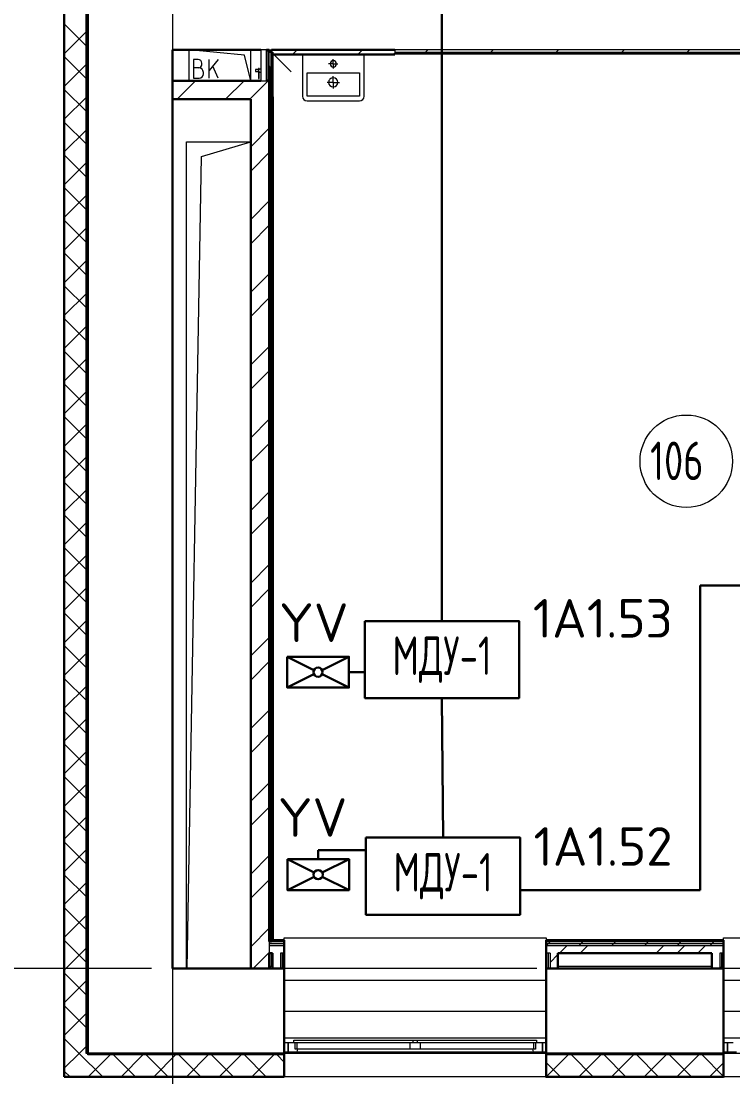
# Model space of a CAD drawing. Header units: millimetres. Extents: x -1073752 to 1436911, y -1379358 to 94781.
# Drawn here: x -1058849 to -1054232, y -918321 to -911478 of the extents above; entities that cross this region are included whole.
import ezdxf
from ezdxf.enums import TextEntityAlignment as Align

# ---------------------------------------------------------------- set-up
doc = ezdxf.new("R2010")
doc.units = ezdxf.units.MM
doc.set_wipeout_variables(frame=1)
doc.linetypes.add('ADSK_Линия сетки', pattern=[25, 20, -2.5, 0, -2.5])
for name, color, linetype, lineweight in [('_ Окна', 7, 'Continuous', 9), ('RC-Дымоудаление', 1, 'Continuous', 30), ('лс', 5, 'Continuous', 30), ('Марки помещений', 7, 'Continuous', 20), ('Оборудование', 7, 'Continuous', 18), ('Ограждение', 252, 'Continuous', 9), ('Окна', 7, 'Continuous', 9), ('Оси', 252, 'Continuous', 9), ('Перекрытие', 252, 'Continuous', 18), ('Стены внутренние', 7, 'Continuous', 18), ('Стены наружные', 7, 'Continuous', 18), ('Стены штриховка', 7, 'Continuous', 9), ('Узлы', 7, 'Continuous', 18)]:
    doc.layers.add(name, color=color, linetype=linetype, lineweight=lineweight)
doc.layers.add('RC-Позиционные_обозначения', color=7, linetype='Continuous')
doc.layers.add('RC-Таблицы', color=7, linetype='Continuous')
doc.styles.add('GOST Common_3', font='', dxfattribs={"height": 3.5})
doc.styles.add('ISOCPEUR', font='isocpeur.ttf', dxfattribs={"height": 250})
doc.styles.add('RubezhCAD', font='isocpeur.ttf')
doc.styles.get("Standard").update_dxf_attribs({"font": 'arial.ttf'})
doc.styles.get('GOST Common_3').set_extended_font_data('GOST 2.304 type A')

# ---------------------------------------------------------------- blocks, each defined once
blk = doc.blocks.new('1 этаж')
at = {"layer": 'Стены наружные', "lineweight": 9, "true_color": 0x636466}
h = blk.add_hatch(dxfattribs=at)
h.set_pattern_fill('FP_41', color=251, style=0, pattern_type=2)
h.set_pattern_definition([(180, (-32119.82, 96), (-1e-14, -100), [])])
h.paths.add_polyline_path([(-66005.8, -20703.7), (-64730.8, -20703.7), (-64730.8, -20693.7), (-66005.8, -20693.7)])
h.paths.add_polyline_path([(2117.4, -20703.7), (2694.2, -20703.7), (2694.2, -20693.7), (1409.2, -20693.7), (1409.2, -20703.7)])
h.paths.add_polyline_path([(-63030.8, -20703.7), (-61880.8, -20703.7), (-61880.8, -20693.7), (-63030.8, -20693.7)])
h.paths.add_polyline_path([(-752.8, -20703.7), (-290.8, -20703.7), (-290.8, -20693.7), (-1390.8, -20693.7), (-1390.8, -20703.7)])
h.paths.add_polyline_path([(-60180.8, -20703.7), (-59050.8, -20703.7), (-59050.8, -20693.7), (-60180.8, -20693.7)])
h.paths.add_polyline_path([(-3623, -20703.7), (-3090.8, -20703.7), (-3090.8, -20693.7), (-4165.8, -20693.7), (-4165.8, -20703.7)])
h.paths.add_polyline_path([(-57350.8, -20703.7), (-56240.8, -20703.7), (-56240.8, -20693.7), (-57350.8, -20693.7)])
h.paths.add_polyline_path([(-5865.8, -20703.7), (-5865.8, -20693.7), (-6960.8, -20693.7), (-6960.8, -20703.7), (-6493.2, -20703.7)])
h.paths.add_polyline_path([(-54540.8, -20703.7), (-53450.8, -20703.7), (-53450.8, -20693.7), (-54540.8, -20693.7)])
h.paths.add_polyline_path([(-8660.8, -20703.7), (-8660.8, -20693.7), (-9765.8, -20693.7), (-9765.8, -20703.7), (-9363.4, -20703.7)])
h.paths.add_polyline_path([(-51750.8, -20703.7), (-50620.8, -20703.7), (-50620.8, -20693.7), (-51750.8, -20693.7)])
h.paths.add_polyline_path([(-11516, -20703.7), (-11465.8, -20703.7), (-11465.8, -20693.7), (-12545.8, -20693.7), (-12545.8, -20703.7), (-12233.6, -20703.7)])
h.paths.add_polyline_path([(-48920.8, -20703.7), (-47800.8, -20703.7), (-47800.8, -20693.7), (-48920.8, -20693.7)])
h.paths.add_polyline_path([(-14245.8, -20703.7), (-14245.8, -20693.7), (-15320.8, -20693.7), (-15320.8, -20703.7), (-14386.2, -20703.7)])
h.paths.add_polyline_path([(-46100.8, -20703.7), (-45030.8, -20703.7), (-45030.8, -20693.7), (-46100.8, -20693.7)])
h.paths.add_polyline_path([(-17256.4, -20703.7), (-17020.8, -20703.7), (-17020.8, -20693.7), (-18120.8, -20693.7), (-18120.8, -20703.7), (-17974, -20703.7)])
h.paths.add_polyline_path([(-43330.8, -20703.7), (-42230.8, -20703.7), (-42230.8, -20693.7), (-43330.8, -20693.7)])
h.paths.add_polyline_path([(-19820.8, -20703.7), (-19820.8, -20693.7), (-20920.8, -20693.7), (-20920.8, -20703.7), (-20126.6, -20703.7)])
h.paths.add_polyline_path([(-40530.8, -20703.7), (-39400.8, -20703.7), (-39400.8, -20693.7), (-40530.8, -20693.7)])
h.paths.add_polyline_path([(-22620.8, -20703.7), (-22620.8, -20693.7), (-23700.8, -20693.7), (-23700.8, -20703.7), (-22996.8, -20703.7)])
h.paths.add_polyline_path([(-25867, -20703.7), (-25400.8, -20703.7), (-25400.8, -20693.7), (-26500.8, -20693.7), (-26500.8, -20703.7), (-26498.8, -20703.7)])
h.paths.add_polyline_path([(-37700.8, -20703.7), (-36590.8, -20703.7), (-36590.8, -20693.7), (-37700.8, -20693.7)])
h.paths.add_polyline_path([(-28202.8, -20703.7), (-28200.8, -20703.7), (-28200.8, -20693.7), (-29240.8, -20693.7), (-29239.8, -20703.7), (-28378.4, -20703.7)])
h.paths.add_polyline_path([(-34890.8, -20703.7), (-33780.8, -20703.7), (-33780.8, -20693.7), (-34890.8, -20693.7)])
h.paths.add_polyline_path([(-30940.8, -20703.7), (-30940.8, -20693.7), (-32080.8, -20693.7), (-32079.8, -20703.7), (-31090.8, -20703.7)])
at = {"color": 251, "lineweight": 18, "true_color": 0x636466}
for p, q in [((-64988.1, -14222.1), (-65347.8, -14188.7)), ((-65347.8, -14388.7), (-65347.8, -14188.7)), ((-64947.8, -14388.7), (-64988.1, -14222.1)), ((-65288.8, -14251), (-65318.8, -14251)), ((-65318.8, -14251), (-65318.8, -14371)), ((-65265.4, -14284.3), (-65265.4, -14274.3)), ((-65158.8, -14251), (-65218.8, -14322.5)), ((-65218.8, -14371), (-65218.8, -14251)), ((-65158.8, -14371), (-65194.7, -14293.9)), ((-65285.4, -14304.3), (-65318.8, -14304.3)), ((-65318.8, -14371), (-65282.1, -14371)), ((-65255.4, -14344.3), (-65255.4, -14334.3)), ((-65365.8, -20143.7), (-65365.8, -14783.7)), ((-65365.8, -14783.7), (-64947.8, -14783.7)), ((-65267.5, -14878.6), (-64947.8, -14783.7)), ((-65360.9, -20143.7), (-65267.5, -14878.6))]:
    blk.add_line(p, q, dxfattribs=at)
for centre, radius, start, end in [((-65288.8, -14274.3), 23.3, 0, 90), ((-65285.4, -14284.3), 20, 270, 0), ((-65285.4, -14334.3), 30, 0, 90), ((-65282.1, -14344.3), 26.7, 270, 0)]:
    blk.add_arc(centre, radius, start, end, dxfattribs=at)
at = {"layer": '_ Окна', "color": 251, "true_color": 0x636466}
for p, q in [((-64705.8, -20625.7), (-64730.8, -20625.7)), ((-64705.8, -20683.7), (-64705.8, -20625.7)), ((-63030.8, -20625.7), (-63055.8, -20625.7)), ((-63055.8, -20625.7), (-63055.8, -20683.7)), ((-61855.8, -20625.7), (-61880.8, -20625.7)), ((-61855.8, -20683.7), (-61855.8, -20625.7)), ((-64730.8, -20683.7), (-64705.8, -20683.7)), ((-63055.8, -20683.7), (-63030.8, -20683.7)), ((-61880.8, -20683.7), (-61855.8, -20683.7))]:
    blk.add_line(p, q, dxfattribs=at)
at = {"layer": '_ Окна', "color": 251, "lineweight": 18, "true_color": 0x636466}
for p, q in [((-64667.8, -20625.7), (-64705.8, -20625.7)), ((-64705.8, -20625.7), (-64705.8, -20683.7)), ((-64659.8, -20666.7), (-64659.8, -20625.7)), ((-64647.8, -20666.7), (-64659.8, -20666.7)), ((-64646.4, -20683.7), (-64641.8, -20666.7)), ((-63119.8, -20666.7), (-63115.2, -20683.7)), ((-63101.8, -20666.7), (-63113.8, -20666.7)), ((-63101.8, -20625.7), (-63101.8, -20666.7)), ((-63055.8, -20625.7), (-63093.8, -20625.7)), ((-63055.8, -20683.7), (-63055.8, -20625.7)), ((-61817.8, -20625.7), (-61855.8, -20625.7)), ((-61855.8, -20625.7), (-61855.8, -20683.7)), ((-64705.8, -20683.7), (-64646.4, -20683.7)), ((-63115.2, -20683.7), (-63055.8, -20683.7)), ((-61855.8, -20683.7), (-61796.4, -20683.7))]:
    blk.add_line(p, q, dxfattribs=at)
at = {"layer": 'Марки помещений', "color": 251, "true_color": 0x636466}
blk.add_circle((-62122.5, -16855.2), 300, dxfattribs=at)
at = {"layer": 'Оборудование', "color": 251, "true_color": 0x636466}
for p, q in [((-64846.4, -14188.7), (-64882.8, -14188.7)), ((-64882.8, -14188.7), (-64882.8, -14388.7)), ((-64845.5, -14387.8), (-64845.5, -14189.6)), ((-64835.8, -14195.7), (-64845.5, -14195.7)), ((-64835.8, -14216.7), (-64834.4, -14216.7)), ((-64834.3, -14216.7), (-64835.8, -14216.7)), ((-64834.8, -14380.8), (-64834.8, -14196.7)), ((-64827.8, -14207.7), (-64833.3, -14207.7)), ((-64827.8, -14188.7), (-64686.4, -14330.2)), ((-64827.8, -14369.7), (-64827.8, -14207.7)), ((-64825.8, -14292.2), (-64827.8, -14292.2)), ((-64825.8, -14296.2), (-64825.8, -14292.2)), ((-64825.8, -14296.2), (-64825.8, -14356.7)), ((-64900.7, -14316.1), (-64918.1, -14316.1)), ((-64918.1, -14316.1), (-64918.1, -14328.4)), ((-64918.1, -14328.4), (-64900.7, -14328.4)), ((-64898.7, -14314.2), (-64900.7, -14316.1)), ((-64900.7, -14316.1), (-64900.7, -14328.4)), ((-64900.7, -14328.4), (-64898.7, -14330.3)), ((-64882.8, -14312.6), (-64898.7, -14312.6)), ((-64898.7, -14312.6), (-64898.7, -14331.9)), ((-64898.7, -14331.9), (-64882.8, -14331.9)), ((-64893.2, -14309.1), (-64898.2, -14309.1)), ((-64898.2, -14309.1), (-64898.2, -14317.4)), ((-64898.2, -14327.1), (-64898.2, -14372.9)), ((-64893.2, -14317.4), (-64893.2, -14309.1)), ((-64893.2, -14372.9), (-64893.2, -14327.1)), ((-64834.4, -14360.7), (-64835.8, -14360.7)), ((-64834.4, -14360.7), (-64835.8, -14360.7)), ((-64833.3, -14369.7), (-64827.8, -14369.7)), ((-64827.8, -14360.7), (-64825.8, -14360.7)), ((-64825.8, -14360.7), (-64825.8, -14356.7)), ((-64898.2, -14372.9), (-64893.2, -14372.9)), ((-64882.8, -14388.7), (-64846.4, -14388.7)), ((-64845.5, -14381.7), (-64835.8, -14381.7))]:
    blk.add_line(p, q, dxfattribs=at)
for points, knots in [([(-64845.5, -14189.6), (-64845.5, -14189.6), (-64845.5, -14189.4), (-64845.6, -14189.3), (-64845.7, -14189.1), (-64845.8, -14189), (-64846, -14188.8), (-64846.2, -14188.8), (-64846.3, -14188.7), (-64846.4, -14188.7)], [-1, -1, -1, -1, -0.833333, -0.75, -0.583333, -0.458333, -0.333333, -0.166667, 0, 0, 0, 0]), ([(-64834.8, -14196.7), (-64834.8, -14196.6), (-64834.8, -14196.5), (-64834.9, -14196.3), (-64834.9, -14196.2), (-64835, -14196.1), (-64835.1, -14196), (-64835.3, -14195.8), (-64835.5, -14195.8), (-64835.7, -14195.7), (-64835.8, -14195.7)], [-1, -1, -1, -1, -0.833333, -0.75, -0.666667, -0.583333, -0.458333, -0.333333, -0.166667, 0, 0, 0, 0]), ([(-64833.3, -14207.7), (-64833.4, -14207.7), (-64833.6, -14207.7), (-64833.9, -14207.6), (-64834, -14207.5), (-64834.2, -14207.4), (-64834.4, -14207.3), (-64834.5, -14207.1), (-64834.6, -14207), (-64834.7, -14206.8), (-64834.8, -14206.5), (-64834.8, -14206.3), (-64834.8, -14206.2)], [-1, -1, -1, -1, -0.833333, -0.75, -0.666667, -0.583333, -0.5, -0.416667, -0.333333, -0.25, -0.166667, 0, 0, 0, 0]), ([(-64834.8, -14371.3), (-64834.8, -14371.1), (-64834.8, -14370.9), (-64834.7, -14370.7), (-64834.6, -14370.5), (-64834.5, -14370.3), (-64834.4, -14370.2), (-64834.2, -14370), (-64834, -14369.9), (-64833.9, -14369.8), (-64833.6, -14369.8), (-64833.4, -14369.7), (-64833.3, -14369.7)], [0, 0, 0, 0, 0.166667, 0.25, 0.333333, 0.416667, 0.5, 0.583333, 0.666667, 0.75, 0.833333, 1, 1, 1, 1]), ([(-64846.4, -14388.7), (-64846.3, -14388.7), (-64846.2, -14388.7), (-64846, -14388.6), (-64845.8, -14388.5), (-64845.7, -14388.4), (-64845.6, -14388.2), (-64845.5, -14388), (-64845.5, -14387.9), (-64845.5, -14387.8)], [0, 0, 0, 0, 0.166667, 0.333333, 0.458333, 0.583333, 0.708333, 0.833333, 1, 1, 1, 1]), ([(-64835.8, -14381.7), (-64835.7, -14381.7), (-64835.5, -14381.7), (-64835.3, -14381.6), (-64835.1, -14381.5), (-64835, -14381.4), (-64834.9, -14381.3), (-64834.9, -14381.1), (-64834.8, -14381), (-64834.8, -14380.9), (-64834.8, -14380.8)], [0, 0, 0, 0, 0.166667, 0.333333, 0.458333, 0.583333, 0.666667, 0.75, 0.833333, 1, 1, 1, 1])]:
    blk.add_open_spline(points, degree=3, knots=knots, dxfattribs=at)
at = {"layer": 'Ограждение', "color": 251, "true_color": 0x636466}
for p, q in [((-64012.8, -14213.7), (-58590.8, -14213.7)), ((-64807.8, -14493.7), (-64802.8, -14493.7)), ((-64802.8, -14493.7), (-64802.8, -19958.7)), ((-64730.8, -19958.7), (-64730.8, -19943.7)), ((-64730.8, -19943.7), (-63030.8, -19943.7)), ((-63030.8, -19943.7), (-63030.8, -19958.7)), ((-61880.8, -19958.7), (-61880.8, -19943.7)), ((-61880.8, -19943.7), (-60180.8, -19943.7)), ((-64812.8, -20128.7), (-64812.8, -20043.7)), ((-64730.8, -20218.7), (-63030.8, -20218.7)), ((-61880.8, -20218.7), (-60180.8, -20218.7)), ((-64730.8, -20418.7), (-63030.8, -20418.7)), ((-61880.8, -20418.7), (-60180.8, -20418.7)), ((-64730.8, -20593.7), (-63030.8, -20593.7)), ((-61880.8, -20593.7), (-60180.8, -20593.7))]:
    blk.add_line(p, q, dxfattribs=at)
at = {"layer": 'Окна', "color": 251, "true_color": 0x636466}
for p, q in [((-64667.8, -20608.7), (-63895.8, -20608.7)), ((-64667.8, -20625.7), (-64667.8, -20608.7)), ((-63895.8, -20625.7), (-64667.8, -20625.7)), ((-64647.8, -20666.7), (-64647.8, -20625.7)), ((-63915.8, -20666.7), (-64647.8, -20666.7)), ((-63915.8, -20625.7), (-63915.8, -20666.7)), ((-63845.8, -20666.7), (-63915.8, -20666.7)), ((-63895.8, -20608.7), (-63865.8, -20608.7)), ((-63895.8, -20608.7), (-63895.8, -20625.7)), ((-63865.8, -20625.7), (-63895.8, -20625.7)), ((-63865.8, -20608.7), (-63093.8, -20608.7)), ((-63865.8, -20625.7), (-63865.8, -20608.7)), ((-63093.8, -20625.7), (-63865.8, -20625.7)), ((-63845.8, -20666.7), (-63845.8, -20625.7)), ((-63113.8, -20666.7), (-63845.8, -20666.7)), ((-63113.8, -20625.7), (-63113.8, -20666.7)), ((-63093.8, -20608.7), (-63093.8, -20625.7)), ((-64646.4, -20683.7), (-63115.2, -20683.7))]:
    blk.add_line(p, q, dxfattribs=at)
at = {"layer": 'Оси', "color": 251, "linetype": 'ADSK_Линия сетки', "ltscale": 100, "true_color": 0x636466}
for p, q in [((-65455.8, -2643.7), (-65455.8, -33769.9)), ((4411.5, -20143.7), (-72528.1, -20143.7))]:
    blk.add_line(p, q, dxfattribs=at)
at = {"layer": 'Перекрытие', "color": 251, "ltscale": 100, "true_color": 0x636466}
for p, q in [((-65347.8, -14388.7), (-65347.8, -14188.7)), ((-65365.8, -20143.7), (-65365.8, -14783.7)), ((-65365.8, -14783.7), (-64947.8, -14783.7))]:
    blk.add_line(p, q, dxfattribs=at)
at = {"layer": 'Стены внутренние', "color": 251, "lineweight": 30, "true_color": 0x636466}
for p, q in [((-66157.8, -13433.7), (-66157.8, -20845.7)), ((-66005.8, -13433.7), (-66005.8, -20693.7)), ((-65455.8, -14388.7), (-65455.8, -14188.7)), ((-65455.8, -14188.7), (-64882.8, -14188.7)), ((-64846.2, -14188.7), (-64827.8, -14188.7)), ((-64812.8, -14188.7), (-64012.8, -14188.7)), ((-65455.8, -20143.7), (-65455.8, -14508.7)), ((-64947.8, -20143.7), (-65455.8, -20143.7)), ((-64805.8, -20143.7), (-64827.8, -20143.7)), ((-64730.8, -20693.7), (-64730.8, -20143.7)), ((-63030.8, -20143.7), (-63030.8, -20693.7)), ((-61955.8, -20143.7), (-62955.8, -20143.7)), ((-61880.8, -20693.7), (-61880.8, -20143.7)), ((-66005.8, -20693.7), (-64730.8, -20693.7)), ((-64730.8, -20845.7), (-64730.8, -20703.7)), ((-63030.8, -20693.7), (-61880.8, -20693.7)), ((-63030.8, -20703.7), (-63030.8, -20845.7)), ((-61880.8, -20845.7), (-61880.8, -20703.7)), ((-66157.8, -20845.7), (-64730.8, -20845.7)), ((-63030.8, -20845.7), (-61880.8, -20845.7))]:
    blk.add_line(p, q, dxfattribs=at)
at = {"layer": 'Стены внутренние', "color": 251, "linetype": 'Continuous', "lineweight": 9, "true_color": 0x636466}
for p, q in [((-66015.8, -14162), (-66155.8, -14022)), ((-66155.8, -14211.7), (-66015.8, -14071.7)), ((-66155.9, -14195.3), (-66157.8, -14192.1)), ((-66015.8, -14374.1), (-66155.8, -14234.1)), ((-66155.8, -14423.8), (-66015.8, -14283.8)), ((-66155.8, -14398.8), (-66157.8, -14395.3)), ((-66155.8, -14432.8), (-66155.8, -14432.8)), ((-66015.8, -14586.3), (-66155.8, -14446.3)), ((-66155.8, -14636), (-66015.8, -14496)), ((-66155.8, -14636), (-66155.8, -14636)), ((-66015.8, -14798.4), (-66155.8, -14658.4)), ((-66155.8, -14848.1), (-66015.8, -14708.1)), ((-66155.8, -14859.6), (-66157.8, -14863.1)), ((-66015.8, -15010.5), (-66155.8, -14870.5)), ((-66155.8, -15060.2), (-66015.8, -14920.2)), ((-66155.8, -14940.8), (-66155.8, -14940.8)), ((-66015.8, -15222.7), (-66155.8, -15082.7)), ((-66155.8, -15272.4), (-66015.8, -15132.4)), ((-66015.8, -15434.8), (-66155.8, -15294.8)), ((-66155.8, -15484.5), (-66015.8, -15344.5)), ((-66015.8, -15646.9), (-66155.8, -15506.9)), ((-66155.8, -15550.4), (-66155.8, -15550.4)), ((-66155.8, -15696.6), (-66015.8, -15556.6)), ((-66015.8, -15859.1), (-66155.8, -15719.1)), ((-66155.8, -15753.6), (-66155.8, -15753.6)), ((-66155.8, -15908.8), (-66015.8, -15768.8)), ((-66015.8, -16071.2), (-66155.8, -15931.2)), ((-66155.8, -16120.9), (-66015.8, -15980.9)), ((-66155.8, -16058.4), (-66155.8, -16058.4)), ((-66015.8, -16283.3), (-66155.8, -16143.3)), ((-66155.8, -16333), (-66015.8, -16193)), ((-66155.8, -16282), (-66157.8, -16285.5)), ((-66015.8, -16495.4), (-66155.8, -16355.4)), ((-66155.8, -16545.2), (-66015.8, -16405.2)), ((-66155.8, -16634), (-66157.8, -16630.5)), ((-66015.8, -16707.6), (-66155.8, -16567.6)), ((-66155.8, -16757.3), (-66015.8, -16617.3)), ((-66155.8, -16668), (-66155.8, -16668)), ((-66015.8, -16919.7), (-66155.8, -16779.7)), ((-66155.8, -16969.4), (-66015.8, -16829.4)), ((-66155.8, -16871.2), (-66155.8, -16871.2)), ((-66015.8, -17131.8), (-66155.8, -16991.8)), ((-66155.8, -17181.5), (-66015.8, -17041.5)), ((-66155.8, -17176), (-66155.8, -17176)), ((-66015.8, -17344), (-66155.8, -17204)), ((-66155.8, -17393.7), (-66015.8, -17253.7)), ((-66015.8, -17556.1), (-66155.8, -17416.1)), ((-66155.8, -17605.8), (-66015.8, -17465.8)), ((-66015.8, -17768.2), (-66155.8, -17628.2)), ((-66155.8, -17817.9), (-66015.8, -17677.9)), ((-66155.8, -17785.6), (-66155.8, -17785.6)), ((-66015.8, -17980.4), (-66155.8, -17840.4)), ((-66155.8, -18030.1), (-66015.8, -17890.1)), ((-66155.8, -17988.8), (-66155.8, -17988.8)), ((-66015.8, -18192.5), (-66155.8, -18052.5)), ((-66155.8, -18242.2), (-66015.8, -18102.2)), ((-66015.8, -18404.6), (-66155.8, -18264.6)), ((-66155.8, -18293.6), (-66155.8, -18293.6)), ((-66155.8, -18454.3), (-66015.8, -18314.3)), ((-66015.8, -18616.8), (-66155.8, -18476.8)), ((-66155.8, -18517.2), (-66156.2, -18517.9)), ((-66155.8, -18666.5), (-66015.8, -18526.5)), ((-66015.8, -18828.9), (-66155.8, -18688.9)), ((-66155.8, -18878.6), (-66015.8, -18738.6)), ((-66155.8, -18869.2), (-66157.8, -18865.7)), ((-66015.8, -19041), (-66155.8, -18901)), ((-66155.8, -18903.2), (-66155.8, -18903.2)), ((-66155.8, -19090.7), (-66015.8, -18950.7)), ((-66155.8, -19106.4), (-66155.8, -19106.4)), ((-66015.8, -19253.2), (-66155.8, -19113.2)), ((-66155.8, -19302.9), (-66015.8, -19162.9)), ((-66015.8, -19465.3), (-66155.8, -19325.3)), ((-66155.8, -19515), (-66015.8, -19375)), ((-66155.8, -19411.2), (-66155.8, -19411.2)), ((-66015.8, -19677.4), (-66155.8, -19537.4)), ((-66155.8, -19727.1), (-66015.8, -19587.1)), ((-66015.8, -19889.6), (-66155.8, -19749.6)), ((-66155.8, -19939.3), (-66015.8, -19799.3)), ((-66015.8, -20101.7), (-66155.8, -19961.7)), ((-66155.8, -20151.4), (-66015.8, -20011.4)), ((-66155.8, -20020.8), (-66155.8, -20020.8)), ((-66015.8, -20313.8), (-66155.8, -20173.8)), ((-66155.8, -20363.5), (-66015.8, -20223.5)), ((-66155.8, -20224), (-66155.8, -20224)), ((-66015.8, -20526), (-66155.8, -20386)), ((-66155.8, -20575.7), (-66015.8, -20435.7)), ((-66155.8, -20528.8), (-66155.8, -20528.8)), ((-66060.2, -20693.7), (-66155.8, -20598.1)), ((-66061.7, -20693.7), (-66015.8, -20647.8)), ((-66155.8, -20787.8), (-66061.7, -20693.7)), ((-65910.2, -20843.7), (-66060.2, -20693.7)), ((-65999.6, -20843.7), (-65859.6, -20703.7)), ((-65698, -20843.7), (-65838, -20703.7)), ((-65787.5, -20843.7), (-65647.5, -20703.7)), ((-65485.9, -20843.7), (-65625.9, -20703.7)), ((-65575.3, -20843.7), (-65435.3, -20703.7)), ((-65273.8, -20843.7), (-65413.8, -20703.7)), ((-65363.2, -20843.7), (-65223.2, -20703.7)), ((-65061.6, -20843.7), (-65201.6, -20703.7)), ((-65151.1, -20843.7), (-65011.1, -20703.7)), ((-64849.5, -20843.7), (-64989.5, -20703.7)), ((-64938.9, -20843.7), (-64798.9, -20703.7)), ((-64730.8, -20750.3), (-64777.4, -20703.7)), ((-63028.8, -20842.8), (-62889.8, -20703.7)), ((-62728.2, -20843.7), (-62868.2, -20703.7)), ((-62817.6, -20843.7), (-62677.6, -20703.7)), ((-62516, -20843.7), (-62656, -20703.7)), ((-62605.5, -20843.7), (-62465.5, -20703.7)), ((-62303.9, -20843.7), (-62443.9, -20703.7)), ((-62393.4, -20843.7), (-62253.4, -20703.7)), ((-62091.8, -20843.7), (-62231.8, -20703.7)), ((-62181.2, -20843.7), (-62041.2, -20703.7)), ((-61882.8, -20840.6), (-62019.6, -20703.7)), ((-62940.3, -20843.7), (-63030.8, -20753.2)), ((-61969.1, -20843.7), (-61880.8, -20755.4)), ((-66122.3, -20843.7), (-66155.8, -20810.2)), ((-65953.2, -20845.7), (-65953.9, -20844.4)), ((-64918, -20843.7), (-64919.2, -20845.7)), ((-62433.9, -20845.3), (-62434.8, -20843.7)), ((-62102.4, -20843.7), (-62103.6, -20845.7)), ((-62081.7, -20845.7), (-62082.9, -20843.7)), ((-61882.8, -20833.6), (-61880.8, -20833.6))]:
    blk.add_line(p, q, dxfattribs=at)
at = {"layer": 'Стены внутренние', "color": 251, "true_color": 0x636466}
for p, q in [((-64827.8, -14188.7), (-64812.8, -14188.7)), ((-63030.8, -20693.7), (-64730.8, -20693.7)), ((-60180.8, -20693.7), (-61880.8, -20693.7)), ((-63030.8, -20845.7), (-64730.8, -20845.7)), ((-60180.8, -20845.7), (-61880.8, -20845.7))]:
    blk.add_line(p, q, dxfattribs=at)
at = {"layer": 'Стены наружные', "color": 251, "linetype": 'Continuous', "lineweight": 9, "true_color": 0x636466}
for p, q in [((-66005.8, -14004), (-66015.8, -14004)), ((-66005.8, -14104), (-66015.8, -14104)), ((-66005.8, -14204), (-66015.8, -14204)), ((-64812.8, -14212.2), (-64807.8, -14207.2)), ((-64677.9, -14218.7), (-64647.9, -14188.7)), ((-64253.6, -14218.7), (-64223.6, -14188.7)), ((-63960.8, -14208.7), (-63955.8, -14203.7)), ((-63890.1, -14208.7), (-63885.1, -14203.7)), ((-63819.4, -14208.7), (-63814.4, -14203.7)), ((-63814.4, -14203.7), (-63799.4, -14188.7)), ((-63748.7, -14208.7), (-63743.7, -14203.7)), ((-63678, -14208.7), (-63673, -14203.7)), ((-63607.3, -14208.7), (-63602.3, -14203.7)), ((-63536.5, -14208.7), (-63531.5, -14203.7)), ((-63465.8, -14208.7), (-63460.8, -14203.7)), ((-63395.1, -14208.7), (-63390.1, -14203.7)), ((-63390.1, -14203.7), (-63375.1, -14188.7)), ((-63324.4, -14208.7), (-63319.4, -14203.7)), ((-63253.7, -14208.7), (-63248.7, -14203.7)), ((-63183, -14208.7), (-63178, -14203.7)), ((-63112.3, -14208.7), (-63107.3, -14203.7)), ((-63041.6, -14208.7), (-63036.6, -14203.7)), ((-62970.9, -14208.7), (-62965.9, -14203.7)), ((-62965.9, -14203.7), (-62950.9, -14188.7)), ((-62900.1, -14208.7), (-62895.1, -14203.7)), ((-62829.4, -14208.7), (-62824.4, -14203.7)), ((-62758.7, -14208.7), (-62753.7, -14203.7)), ((-62688, -14208.7), (-62683, -14203.7)), ((-62617.3, -14208.7), (-62612.3, -14203.7)), ((-62546.6, -14208.7), (-62541.6, -14203.7)), ((-62541.6, -14203.7), (-62526.6, -14188.7)), ((-62475.9, -14208.7), (-62470.9, -14203.7)), ((-62405.2, -14208.7), (-62400.2, -14203.7)), ((-62334.5, -14208.7), (-62329.5, -14203.7)), ((-62263.7, -14208.7), (-62258.7, -14203.7)), ((-62193, -14208.7), (-62188, -14203.7)), ((-62122.3, -14208.7), (-62117.3, -14203.7)), ((-62117.3, -14203.7), (-62102.3, -14188.7)), ((-62051.6, -14208.7), (-62046.6, -14203.7)), ((-61980.9, -14208.7), (-61975.9, -14203.7)), ((-61910.2, -14208.7), (-61905.2, -14203.7)), ((-61839.5, -14208.7), (-61834.5, -14203.7)), ((-64812.8, -14282.9), (-64807.8, -14277.9)), ((-66005.8, -14304), (-66015.8, -14304)), ((-64827.8, -14368.6), (-64812.8, -14353.6)), ((-64812.8, -14353.6), (-64807.8, -14348.6)), ((-66005.8, -14404), (-66015.8, -14404)), ((-65425.9, -14508.7), (-65305.9, -14388.7)), ((-65111.6, -14508.7), (-64991.6, -14388.7)), ((-64947.8, -14502.1), (-64834.5, -14388.7)), ((-64812.8, -14424.3), (-64807.8, -14419.3)), ((-66005.8, -14504), (-66015.8, -14504)), ((-64954.5, -14508.7), (-64947.8, -14502.1)), ((-64812.8, -14495), (-64807.8, -14490)), ((-64812.8, -14565.8), (-64807.8, -14560.8)), ((-66005.8, -14604), (-66015.8, -14604)), ((-64812.8, -14636.5), (-64807.8, -14631.5)), ((-66005.8, -14704), (-66015.8, -14704)), ((-64947.8, -14816.4), (-64827.8, -14696.4)), ((-64812.8, -14707.2), (-64807.8, -14702.2)), ((-64827.8, -14792.9), (-64812.8, -14777.9)), ((-64812.8, -14777.9), (-64807.8, -14772.9)), ((-66005.8, -14804), (-66015.8, -14804)), ((-64812.8, -14848.6), (-64807.8, -14843.6)), ((-66005.8, -14904), (-66015.8, -14904)), ((-64947.8, -14973.5), (-64827.8, -14853.5)), ((-64812.8, -14919.3), (-64807.8, -14914.3)), ((-64812.8, -14990), (-64807.8, -14985)), ((-66005.8, -15004), (-66015.8, -15004)), ((-64812.8, -15060.7), (-64807.8, -15055.7)), ((-66005.8, -15104), (-66015.8, -15104)), ((-64947.8, -15287.8), (-64827.8, -15167.8)), ((-64812.8, -15131.4), (-64807.8, -15126.4)), ((-66005.8, -15204), (-66015.8, -15204)), ((-64827.8, -15217.2), (-64812.8, -15202.2)), ((-64812.8, -15202.2), (-64807.8, -15197.2)), ((-66005.8, -15304), (-66015.8, -15304)), ((-64947.8, -15445), (-64827.8, -15325)), ((-64812.8, -15272.9), (-64807.8, -15267.9)), ((-64812.8, -15343.6), (-64807.8, -15338.6)), ((-66005.8, -15404), (-66015.8, -15404)), ((-64812.8, -15414.3), (-64807.8, -15409.3)), ((-66005.8, -15504), (-66015.8, -15504)), ((-64812.8, -15485), (-64807.8, -15480)), ((-66005.8, -15604), (-66015.8, -15604)), ((-64812.8, -15555.7), (-64807.8, -15550.7)), ((-64947.8, -15759.3), (-64827.8, -15639.3)), ((-64827.8, -15641.4), (-64812.8, -15626.4)), ((-64812.8, -15626.4), (-64807.8, -15621.4)), ((-66005.8, -15704), (-66015.8, -15704)), ((-64812.8, -15697.1), (-64807.8, -15692.1)), ((-66005.8, -15804), (-66015.8, -15804)), ((-64947.8, -15916.4), (-64827.8, -15796.4)), ((-64812.8, -15767.8), (-64807.8, -15762.8)), ((-64812.8, -15838.5), (-64807.8, -15833.5)), ((-66005.8, -15904), (-66015.8, -15904)), ((-64812.8, -15909.3), (-64807.8, -15904.3)), ((-66005.8, -16004), (-66015.8, -16004)), ((-64812.8, -15980), (-64807.8, -15975)), ((-64827.8, -16065.7), (-64812.8, -16050.7)), ((-64812.8, -16050.7), (-64807.8, -16045.7)), ((-66005.8, -16104), (-66015.8, -16104)), ((-64947.8, -16230.8), (-64827.8, -16110.8)), ((-64812.8, -16121.4), (-64807.8, -16116.4)), ((-66005.8, -16204), (-66015.8, -16204)), ((-64812.8, -16192.1), (-64807.8, -16187.1)), ((-64947.8, -16387.9), (-64827.8, -16267.9)), ((-64812.8, -16262.8), (-64807.8, -16257.8)), ((-66005.8, -16304), (-66015.8, -16304)), ((-64812.8, -16333.5), (-64807.8, -16328.5)), ((-66005.8, -16404), (-66015.8, -16404)), ((-64812.8, -16404.2), (-64807.8, -16399.2)), ((-64827.8, -16489.9), (-64812.8, -16474.9)), ((-64812.8, -16474.9), (-64807.8, -16469.9)), ((-66005.8, -16504), (-66015.8, -16504)), ((-64812.8, -16545.7), (-64807.8, -16540.7)), ((-66005.8, -16604), (-66015.8, -16604)), ((-64947.8, -16702.2), (-64827.8, -16582.2)), ((-64812.8, -16616.4), (-64807.8, -16611.4)), ((-64812.8, -16687.1), (-64807.8, -16682.1)), ((-66005.8, -16704), (-66015.8, -16704)), ((-64947.8, -16859.4), (-64827.8, -16739.4)), ((-64812.8, -16757.8), (-64807.8, -16752.8)), ((-66005.8, -16804), (-66015.8, -16804)), ((-64812.8, -16828.5), (-64807.8, -16823.5)), ((-66005.8, -16904), (-66015.8, -16904)), ((-64827.8, -16914.2), (-64812.8, -16899.2)), ((-64812.8, -16899.2), (-64807.8, -16894.2)), ((-64812.8, -16969.9), (-64807.8, -16964.9)), ((-66005.8, -17004), (-66015.8, -17004)), ((-64812.8, -17040.6), (-64807.8, -17035.6)), ((-66005.8, -17104), (-66015.8, -17104)), ((-64947.8, -17173.7), (-64827.8, -17053.7)), ((-64812.8, -17111.3), (-64807.8, -17106.3)), ((-64812.8, -17182), (-64807.8, -17177)), ((-66005.8, -17204), (-66015.8, -17204)), ((-64947.8, -17330.8), (-64827.8, -17210.8)), ((-66005.8, -17304), (-66015.8, -17304)), ((-64812.8, -17252.8), (-64807.8, -17247.8)), ((-64827.8, -17338.5), (-64812.8, -17323.5)), ((-64812.8, -17323.5), (-64807.8, -17318.5)), ((-66005.8, -17404), (-66015.8, -17404)), ((-64812.8, -17394.2), (-64807.8, -17389.2)), ((-66005.8, -17504), (-66015.8, -17504)), ((-64812.8, -17464.9), (-64807.8, -17459.9)), ((-64947.8, -17645.1), (-64827.8, -17525.1)), ((-64812.8, -17535.6), (-64807.8, -17530.6)), ((-66005.8, -17604), (-66015.8, -17604)), ((-64812.8, -17606.3), (-64807.8, -17601.3)), ((-66005.8, -17704), (-66015.8, -17704)), ((-64947.8, -17802.3), (-64827.8, -17682.3)), ((-64812.8, -17677), (-64807.8, -17672)), ((-64827.8, -17762.7), (-64812.8, -17747.7)), ((-64812.8, -17747.7), (-64807.8, -17742.7)), ((-66005.8, -17804), (-66015.8, -17804)), ((-64812.8, -17818.4), (-64807.8, -17813.4)), ((-66005.8, -17904), (-66015.8, -17904)), ((-64812.8, -17889.2), (-64807.8, -17884.2)), ((-64947.8, -18116.6), (-64827.8, -17996.6)), ((-64812.8, -17959.9), (-64807.8, -17954.9)), ((-66005.8, -18004), (-66015.8, -18004)), ((-64812.8, -18030.6), (-64807.8, -18025.6)), ((-66005.8, -18104), (-66015.8, -18104)), ((-64812.8, -18101.3), (-64807.8, -18096.3)), ((-66005.8, -18204), (-66015.8, -18204)), ((-64947.8, -18273.8), (-64827.8, -18153.8)), ((-64827.8, -18187), (-64812.8, -18172)), ((-64812.8, -18172), (-64807.8, -18167)), ((-64812.8, -18242.7), (-64807.8, -18237.7)), ((-66005.8, -18304), (-66015.8, -18304)), ((-64812.8, -18313.4), (-64807.8, -18308.4)), ((-66005.8, -18404), (-66015.8, -18404)), ((-64812.8, -18384.1), (-64807.8, -18379.1)), ((-64947.8, -18588.1), (-64827.8, -18468.1)), ((-64812.8, -18454.8), (-64807.8, -18449.8)), ((-66005.8, -18504), (-66015.8, -18504)), ((-64812.8, -18525.6), (-64807.8, -18520.6)), ((-66005.8, -18604), (-66015.8, -18604)), ((-64827.8, -18611.3), (-64812.8, -18596.3)), ((-64812.8, -18596.3), (-64807.8, -18591.3)), ((-64947.8, -18745.2), (-64827.8, -18625.2)), ((-64812.8, -18667), (-64807.8, -18662)), ((-66005.8, -18704), (-66015.8, -18704)), ((-64812.8, -18737.7), (-64807.8, -18732.7)), ((-66005.8, -18804), (-66015.8, -18804)), ((-64812.8, -18808.4), (-64807.8, -18803.4)), ((-64812.8, -18879.1), (-64807.8, -18874.1)), ((-66005.8, -18904), (-66015.8, -18904)), ((-64947.8, -19059.5), (-64827.8, -18939.5)), ((-64812.8, -18949.8), (-64807.8, -18944.8)), ((-66005.8, -19004), (-66015.8, -19004)), ((-64827.8, -19035.5), (-64812.8, -19020.5)), ((-64812.8, -19020.5), (-64807.8, -19015.5)), ((-64812.8, -19091.2), (-64807.8, -19086.2)), ((-66005.8, -19104), (-66015.8, -19104)), ((-64947.8, -19216.7), (-64827.8, -19096.7)), ((-64812.8, -19161.9), (-64807.8, -19156.9)), ((-66005.8, -19204), (-66015.8, -19204)), ((-64812.8, -19232.7), (-64807.8, -19227.7)), ((-64812.8, -19303.4), (-64807.8, -19298.4)), ((-66005.8, -19304), (-66015.8, -19304)), ((-66005.8, -19404), (-66015.8, -19404)), ((-64947.8, -19531), (-64827.8, -19411)), ((-64812.8, -19374.1), (-64807.8, -19369.1)), ((-66005.8, -19504), (-66015.8, -19504)), ((-64827.8, -19459.8), (-64812.8, -19444.8)), ((-64812.8, -19444.8), (-64807.8, -19439.8)), ((-64947.8, -19688.2), (-64827.8, -19568.2)), ((-64812.8, -19515.5), (-64807.8, -19510.5)), ((-66005.8, -19604), (-66015.8, -19604)), ((-64812.8, -19586.2), (-64807.8, -19581.2)), ((-66005.8, -19704), (-66015.8, -19704)), ((-64812.8, -19656.9), (-64807.8, -19651.9)), ((-64812.8, -19727.6), (-64807.8, -19722.6)), ((-66005.8, -19804), (-66015.8, -19804)), ((-64812.8, -19798.3), (-64807.8, -19793.3)), ((-66005.8, -19904), (-66015.8, -19904)), ((-64947.8, -20002.5), (-64827.8, -19882.5)), ((-64827.8, -19884.1), (-64812.8, -19869.1)), ((-64812.8, -19869.1), (-64807.8, -19864.1)), ((-64812.8, -19939.8), (-64807.8, -19934.8)), ((-64766.1, -19963.7), (-64761.1, -19958.7)), ((-63028.3, -19993.7), (-63015.8, -19981.2)), ((-63015.8, -19981.2), (-63003.3, -19968.7)), ((-62998.3, -19963.7), (-62993.3, -19958.7)), ((-62927.6, -19963.7), (-62922.6, -19958.7)), ((-62856.9, -19963.7), (-62851.9, -19958.7)), ((-62816.2, -19993.7), (-62803.7, -19981.2)), ((-62803.7, -19981.2), (-62791.2, -19968.7)), ((-62791.2, -19968.7), (-62786.2, -19963.7)), ((-62786.2, -19963.7), (-62781.2, -19958.7)), ((-62715.4, -19963.7), (-62710.4, -19958.7)), ((-62644.7, -19963.7), (-62639.7, -19958.7)), ((-62604, -19993.7), (-62591.5, -19981.2)), ((-62591.5, -19981.2), (-62579, -19968.7)), ((-62574, -19963.7), (-62569, -19958.7)), ((-62503.3, -19963.7), (-62498.3, -19958.7)), ((-62432.6, -19963.7), (-62427.6, -19958.7)), ((-62391.9, -19993.7), (-62379.4, -19981.2)), ((-62379.4, -19981.2), (-62366.9, -19968.7)), ((-62366.9, -19968.7), (-62361.9, -19963.7)), ((-62361.9, -19963.7), (-62356.9, -19958.7)), ((-62291.2, -19963.7), (-62286.2, -19958.7)), ((-62220.5, -19963.7), (-62215.5, -19958.7)), ((-62179.8, -19993.7), (-62167.3, -19981.2)), ((-62167.3, -19981.2), (-62154.8, -19968.7)), ((-62149.8, -19963.7), (-62144.8, -19958.7)), ((-62079.1, -19963.7), (-62074.1, -19958.7)), ((-62008.3, -19963.7), (-62003.3, -19958.7)), ((-61967.6, -19993.7), (-61955.1, -19981.2)), ((-61955.1, -19981.2), (-61942.6, -19968.7)), ((-61942.6, -19968.7), (-61937.6, -19963.7)), ((-61937.6, -19963.7), (-61932.6, -19958.7)), ((-66005.8, -20004), (-66015.8, -20004)), ((-64931.9, -20143.7), (-64827.8, -20039.6)), ((-62946.1, -20043.7), (-62896.1, -19993.7)), ((-62811.1, -20043.7), (-62761.1, -19993.7)), ((-62317.7, -20043.7), (-62267.7, -19993.7)), ((-62182.7, -20043.7), (-62132.7, -19993.7)), ((-62047.8, -20043.7), (-61997.8, -19993.7)), ((-66005.8, -20104), (-66015.8, -20104)), ((-63005.8, -20103.5), (-62955.8, -20053.5)), ((-61893.3, -20131.5), (-61880.8, -20119)), ((-61905.5, -20143.7), (-61893.3, -20131.5)), ((-66005.8, -20204), (-66015.8, -20204)), ((-66005.8, -20304), (-66015.8, -20304)), ((-66005.8, -20404), (-66015.8, -20404)), ((-66005.8, -20504), (-66015.8, -20504)), ((-66005.8, -20604), (-66015.8, -20604)), ((-62103.6, -20845.7), (-62106.5, -20850.7)), ((-62078.8, -20850.7), (-62081.7, -20845.7))]:
    blk.add_line(p, q, dxfattribs=at)
at = {"layer": 'Стены наружные', "color": 251, "true_color": 0x636466}
for p, q in [((-64947.8, -14388.7), (-64947.8, -14188.7)), ((-58670.8, -14188.7), (-64012.8, -14188.7)), ((-64820.3, -20128.7), (-64805.8, -20128.7)), ((-64820.3, -20143.7), (-64820.3, -20128.7)), ((-62955.8, -20128.7), (-61955.8, -20128.7))]:
    blk.add_line(p, q, dxfattribs=at)
at = {"layer": 'Стены наружные', "color": 251, "lineweight": 30, "true_color": 0x636466}
for p, q in [((-64827.8, -14188.7), (-64827.8, -14207.7)), ((-64807.8, -14203.7), (-64812.8, -14203.7)), ((-64812.8, -14203.7), (-64812.8, -19963.7)), ((-64812.8, -14218.7), (-64012.8, -14218.7)), ((-64807.8, -19958.7), (-64807.8, -14203.7)), ((-64012.8, -14208.7), (-58590.8, -14208.7)), ((-64012.8, -14218.7), (-64012.8, -14208.7)), ((-64827.8, -14369.7), (-64827.8, -19968.7)), ((-64882.8, -14388.7), (-65455.8, -14388.7)), ((-65455.8, -14388.7), (-65455.8, -14508.7)), ((-64827.8, -14388.7), (-64846.2, -14388.7)), ((-65455.8, -14508.7), (-64947.8, -14508.7)), ((-64947.8, -14508.7), (-64947.8, -20143.7)), ((-64827.8, -19968.7), (-64812.8, -19968.7)), ((-64730.8, -19958.7), (-64807.8, -19958.7)), ((-64730.8, -20143.7), (-64730.8, -19958.7)), ((-63030.8, -19958.7), (-63030.8, -20143.7)), ((-61880.8, -19958.7), (-63030.8, -19958.7)), ((-61880.8, -20143.7), (-61880.8, -19958.7)), ((-64827.8, -20143.7), (-64827.8, -20043.7)), ((-64827.8, -20043.7), (-64805.8, -20043.7)), ((-64805.8, -20043.7), (-64805.8, -20143.7)), ((-62955.8, -20043.7), (-61955.8, -20043.7)), ((-62955.8, -20143.7), (-62955.8, -20043.7)), ((-61955.8, -20043.7), (-61955.8, -20143.7)), ((-64947.8, -20143.7), (-64827.8, -20143.7)), ((-64805.8, -20143.7), (-64730.8, -20143.7)), ((-63030.8, -20143.7), (-62955.8, -20143.7)), ((-61955.8, -20143.7), (-61880.8, -20143.7)), ((-64730.8, -20703.7), (-64730.8, -20693.7)), ((-63030.8, -20693.7), (-63030.8, -20703.7)), ((-61880.8, -20703.7), (-61880.8, -20693.7)), ((-61880.8, -20845.7), (-63030.8, -20845.7)), ((-63030.8, -20845.7), (-63030.8, -20850.7)), ((-61880.8, -20850.7), (-61880.8, -20845.7))]:
    blk.add_line(p, q, dxfattribs=at)
at = {"layer": 'Стены штриховка', "color": 251, "true_color": 0x636466}
for p, q in [((-66155.8, -13435.7), (-66155.8, -20845.7)), ((-66015.8, -20693.7), (-66015.8, -13433.7)), ((-64812.8, -14188.7), (-64812.8, -14203.7)), ((-64012.8, -14188.7), (-64012.8, -14208.7)), ((-64012.8, -14203.7), (-58590.8, -14203.7)), ((-64827.8, -19968.7), (-64827.8, -20043.7)), ((-64827.8, -19981.2), (-64730.8, -19981.2)), ((-64730.8, -19963.7), (-64812.8, -19963.7)), ((-64812.8, -19968.7), (-64730.8, -19968.7)), ((-61880.8, -19963.7), (-63030.8, -19963.7)), ((-63030.8, -19968.7), (-61880.8, -19968.7)), ((-63030.8, -19981.2), (-61880.8, -19981.2)), ((-64827.8, -19993.7), (-64730.8, -19993.7)), ((-64730.8, -20043.7), (-64755.8, -20043.7)), ((-64755.8, -20043.7), (-64755.8, -20143.7)), ((-64743.3, -20043.7), (-64743.3, -20143.7)), ((-63030.8, -19993.7), (-61880.8, -19993.7)), ((-63005.8, -20043.7), (-63030.8, -20043.7)), ((-63018.3, -20043.7), (-63018.3, -20143.7)), ((-63005.8, -20043.7), (-63005.8, -20143.7)), ((-61880.8, -20043.7), (-61905.8, -20043.7)), ((-61905.8, -20043.7), (-61905.8, -20143.7)), ((-61893.3, -20043.7), (-61893.3, -20143.7)), ((-66005.8, -20693.7), (-66015.8, -20693.7)), ((-66005.8, -20703.7), (-66005.8, -20693.7)), ((-64730.8, -20703.7), (-66005.8, -20703.7)), ((-61880.8, -20703.7), (-63030.8, -20703.7)), ((-64730.8, -20769.7), (-64732.8, -20769.7)), ((-64732.8, -20843.7), (-64732.8, -20769.7)), ((-63028.8, -20769.7), (-63030.8, -20769.7)), ((-63028.8, -20769.7), (-63028.8, -20843.7)), ((-61880.8, -20769.7), (-61882.8, -20769.7)), ((-61882.8, -20843.7), (-61882.8, -20769.7)), ((-66157.8, -20843.7), (-64732.8, -20843.7)), ((-63028.8, -20843.7), (-61882.8, -20843.7))]:
    blk.add_line(p, q, dxfattribs=at)
at = {"layer": 'Узлы', "color": 251, "lineweight": 9, "true_color": 0x636466}
for p, q in [((-64612.8, -14218.7), (-64612.8, -14488.7)), ((-64212.8, -14488.7), (-64212.8, -14218.7)), ((-64412.8, -14278.7), (-64442.8, -14278.7)), ((-64412.8, -14278.7), (-64412.8, -14248.7)), ((-64412.8, -14278.7), (-64412.8, -14308.7)), ((-64412.8, -14278.7), (-64382.8, -14278.7)), ((-64412.8, -14398.7), (-64412.8, -14358.7)), ((-64412.8, -14398.7), (-64452.8, -14398.7)), ((-64412.8, -14398.7), (-64412.8, -14438.7)), ((-64412.8, -14398.7), (-64372.8, -14398.7)), ((-64582.8, -14518.7), (-64412.8, -14518.7)), ((-64412.8, -14518.7), (-64242.8, -14518.7))]:
    blk.add_line(p, q, dxfattribs=at)
at = {"layer": 'Узлы', "color": 251, "true_color": 0x636466}
for p, q in [((-64582.8, -14488.7), (-64582.8, -14337.8)), ((-64582.8, -14337.8), (-64242.8, -14337.8)), ((-64242.8, -14337.8), (-64242.8, -14488.7)), ((-64242.8, -14488.7), (-64582.8, -14488.7))]:
    blk.add_line(p, q, dxfattribs=at)
at = {"layer": 'Узлы', "color": 251, "lineweight": 9, "true_color": 0x636466}
for centre, radius, start, end in [((-64412.8, -14278.7), 20, 90, 180.01158), ((-64412.8, -14278.7), 20, 180, 270), ((-64412.8, -14278.7), 20, 0, 90), ((-64412.8, -14278.7), 20, 270, 0), ((-64412.8, -14398.7), 30, 90, 180.00772), ((-64412.8, -14398.7), 30, 0, 90), ((-64412.8, -14398.7), 30, 180, 270), ((-64412.8, -14398.7), 30, 270, 0)]:
    blk.add_arc(centre, radius, start, end, dxfattribs=at)
at = {"layer": 'Узлы', "color": 251, "true_color": 0x636466}
for centre, start, end in [((-64582.8, -14488.7), 180, 270), ((-64242.8, -14488.7), 270, 0)]:
    blk.add_arc(centre, 30, start, end, dxfattribs=at)
at = {"layer": 'Марки помещений', "color": 251, "true_color": 0x636466, "style": 'GOST Common_3', "width": 0.9}
blk.add_text('106', height=250, dxfattribs=at).set_placement((-62357.4, -16977.5))
blk = doc.blocks.new('A$C122646C6')
at = {"color": 1, "lineweight": 30}
for points in [[(0, 200), (400, 200), (400, 0), (0, 0), (0, 200)], [(0, 200), (173.2, 113.4)], [(400, 200), (226.8, 113.4)], [(173.2, 86.6), (0, 0)], [(226.8, 86.6), (400, 0)]]:
    blk.add_lwpolyline(points, dxfattribs=at)
blk.add_circle((200, 100), 30, dxfattribs=at)
blk = doc.blocks.new('RC-UGO-MDU-01')
at = {"layer": 'RC-Дымоудаление'}
blk.add_point((0, 0), dxfattribs=at)
blk.add_attdef('PSTN', text='', height=2.5, dxfattribs=at).set_placement((5.821, 2.37), align=Align.BOTTOM_CENTER)
blk.add_wipeout([(4.998, 2.498), (4.998, -2.498), (-4.998, -2.498), (-4.998, 2.498)]).dxf.layer = 'RC-Дымоудаление'
blk.add_wipeout([(-4.998, -2.498), (-4.998, 2.498), (4.998, 2.498), (4.998, -2.498)]).dxf.layer = 'RC-Дымоудаление'
blk.add_lwpolyline([(-4.998, 2.498), (4.998, 2.498), (4.998, -2.498), (-4.998, -2.498), (-4.998, 2.498)], close=True, dxfattribs=at)
at = {"layer": 'RC-Дымоудаление', "ltscale": 100, "style": 'ISOCPEUR', "width": 0.7}
blk.add_text('МДУ-1', height=2.5, dxfattribs=at).set_placement((0, 0), align=Align.MIDDLE)

msp = doc.modelspace()

# ---------------------------------------------------------------- linework, layer by layer
at = {"layer": 'лс', "color": 5}
for p, q in [((-1056118.9, -914933.6), (-1056118.9, -910975.7)), ((-1056118.9, -915366.9), (-1056118.9, -914933.6)), ((-1040154.6, -915136.9), (-1054444.4, -915136.9)), ((-1054444.4, -915136.9), (-1054444.4, -917111.3)), ((-1056112.1, -916770.8), (-1056118.9, -915866.4)), ((-1055612.4, -917111.3), (-1054444.4, -917111.3))]:
    msp.add_line(p, q, dxfattribs=at)
at = {"layer": 'лс', "color": 11}
for p, q in [((-1056723, -915698.1), (-1056618.7, -915698.1)), ((-1056921.9, -916910.4), (-1056921.9, -916852.7)), ((-1056921.9, -916852.7), (-1056611.9, -916852.7))]:
    msp.add_line(p, q, dxfattribs=at)

# ---------------------------------------------------------------- block references
for name, p in [('1 этаж', (-992411.4, -897475.7)), ('A$C122646C6', (-1057123, -915798.1)), ('A$C122646C6', (-1057121.9, -917110.4))]:
    msp.add_blockref(name, p)

# ---------------------------------------------------------------- texts
at = {"layer": 'RC-Таблицы', "linetype": 'Continuous', "lineweight": 40, "char_height": 250, "width": 2400, "attachment_point": 5, "style": 'RubezhCAD'}
for insert in [(-1056950.5, -915377), (-1056958.3, -916639.8)]:
    msp.add_mtext('YV', dxfattribs=dict(at, insert=insert))

# ---------------------------------------------------------------- next in the draw order: block references
at = {"layer": 'RC-Дымоудаление', "color": 4, "linetype": 'Continuous', "lineweight": 40, "ltscale": 15}
ref = msp.add_blockref('RC-UGO-MDU-01', (-1056118.9, -915616.6), dxfattribs=dict(at, xscale=100, yscale=100, zscale=100))
ref.add_attrib('PSTN', '1А1.53', dxfattribs={"layer": 'RC-Позиционные_обозначения', "height": 250, "style": 'RubezhCAD'}).set_placement((-1055075.9, -915548.9), align=Align.BOTTOM_CENTER)
ref = msp.add_blockref('RC-UGO-MDU-01', (-1056112.1, -917020.5), dxfattribs=dict(at, xscale=100, yscale=100, zscale=100))
ref.add_attrib('PSTN', '1А1.52', dxfattribs={"layer": 'RC-Позиционные_обозначения', "height": 250, "style": 'RubezhCAD'}).set_placement((-1055073.9, -917027.7), align=Align.BOTTOM_CENTER)

doc.saveas('drawing.dxf')
